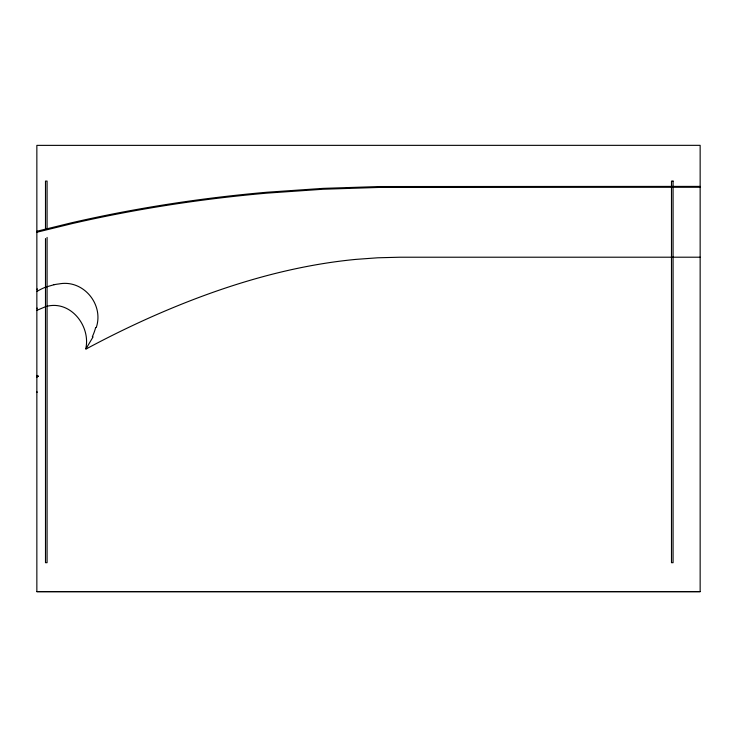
<?xml version="1.0" encoding="UTF-8"?>
<svg xmlns="http://www.w3.org/2000/svg" width="737" height="737" viewBox="0 0 737 737"><rect width="100%" height="100%" fill="white"/><g stroke="black" fill="none" stroke-linecap="round" stroke-linejoin="round"><path stroke-width="1.11" d="M700.15 257.204L399.601 257.222L377.768 257.793L355.989 259.378A510.142 510.142 0 0 0 330.692 262.436C269.116 271.483 209.538 291.272 152.725 316.339C137.727 322.981 122.913 330.019 108.275 337.417C101.568 340.807 94.898 344.28 88.265 347.818C86.837 348.684 85.289 349.808 86.017 347.56C90.181 325.293 70.291 300.208 46.661 306.352M96.252 327.541C104.147 304.427 83.235 279.157 58.932 283.948A48.771 38.656 -42.3 0 0 54.022 284.74M93.092 336.855L85.842 349.08M36.85 377.169L38.361 376.257L36.896 376.257M36.85 310.351L45.952 306.528M45.583 287.264L46.118 287.062M46.928 286.757L54.022 284.722M36.85 231.28L71.443 222.814A850.48 465.379 0 0 1 266.812 192.256L323.055 188.377L379.555 186.544L700.15 186.397M36.85 232.247L72.014 223.624A848.867 464.494 0 0 1 266.969 193.122L323.11 189.243L379.564 187.419L700.15 187.262M36.85 591.627L700.15 591.627L700.15 145.336L36.85 145.373L36.85 591.664L700.15 591.664M38.315 376.229L37.016 375.391M47.076 229.364L47.076 181.09L45.491 181.09L45.491 229.364M47.076 237.415L47.076 562.699L45.491 562.699L45.491 238.558M36.758 392.416A38.287 19.107 -29.5 0 1 36.472 392.425M95.663 327.523A76.768 56.712 -16.3 0 1 92.318 336.735M37.117 291.327A48.716 38.582 -42.3 0 1 45.565 287.172M37.237 391.983A38.978 18.904 -28.9 0 1 36.786 392.02M36.924 289.272A50.448 39.798 -42.2 0 1 37.421 288.987M36.951 308.315A43.336 33.34 -39.7 0 1 37.283 308.103M673.074 181.09L671.49 181.09L671.49 562.699L673.074 562.699L673.074 181.09"/></g></svg>
